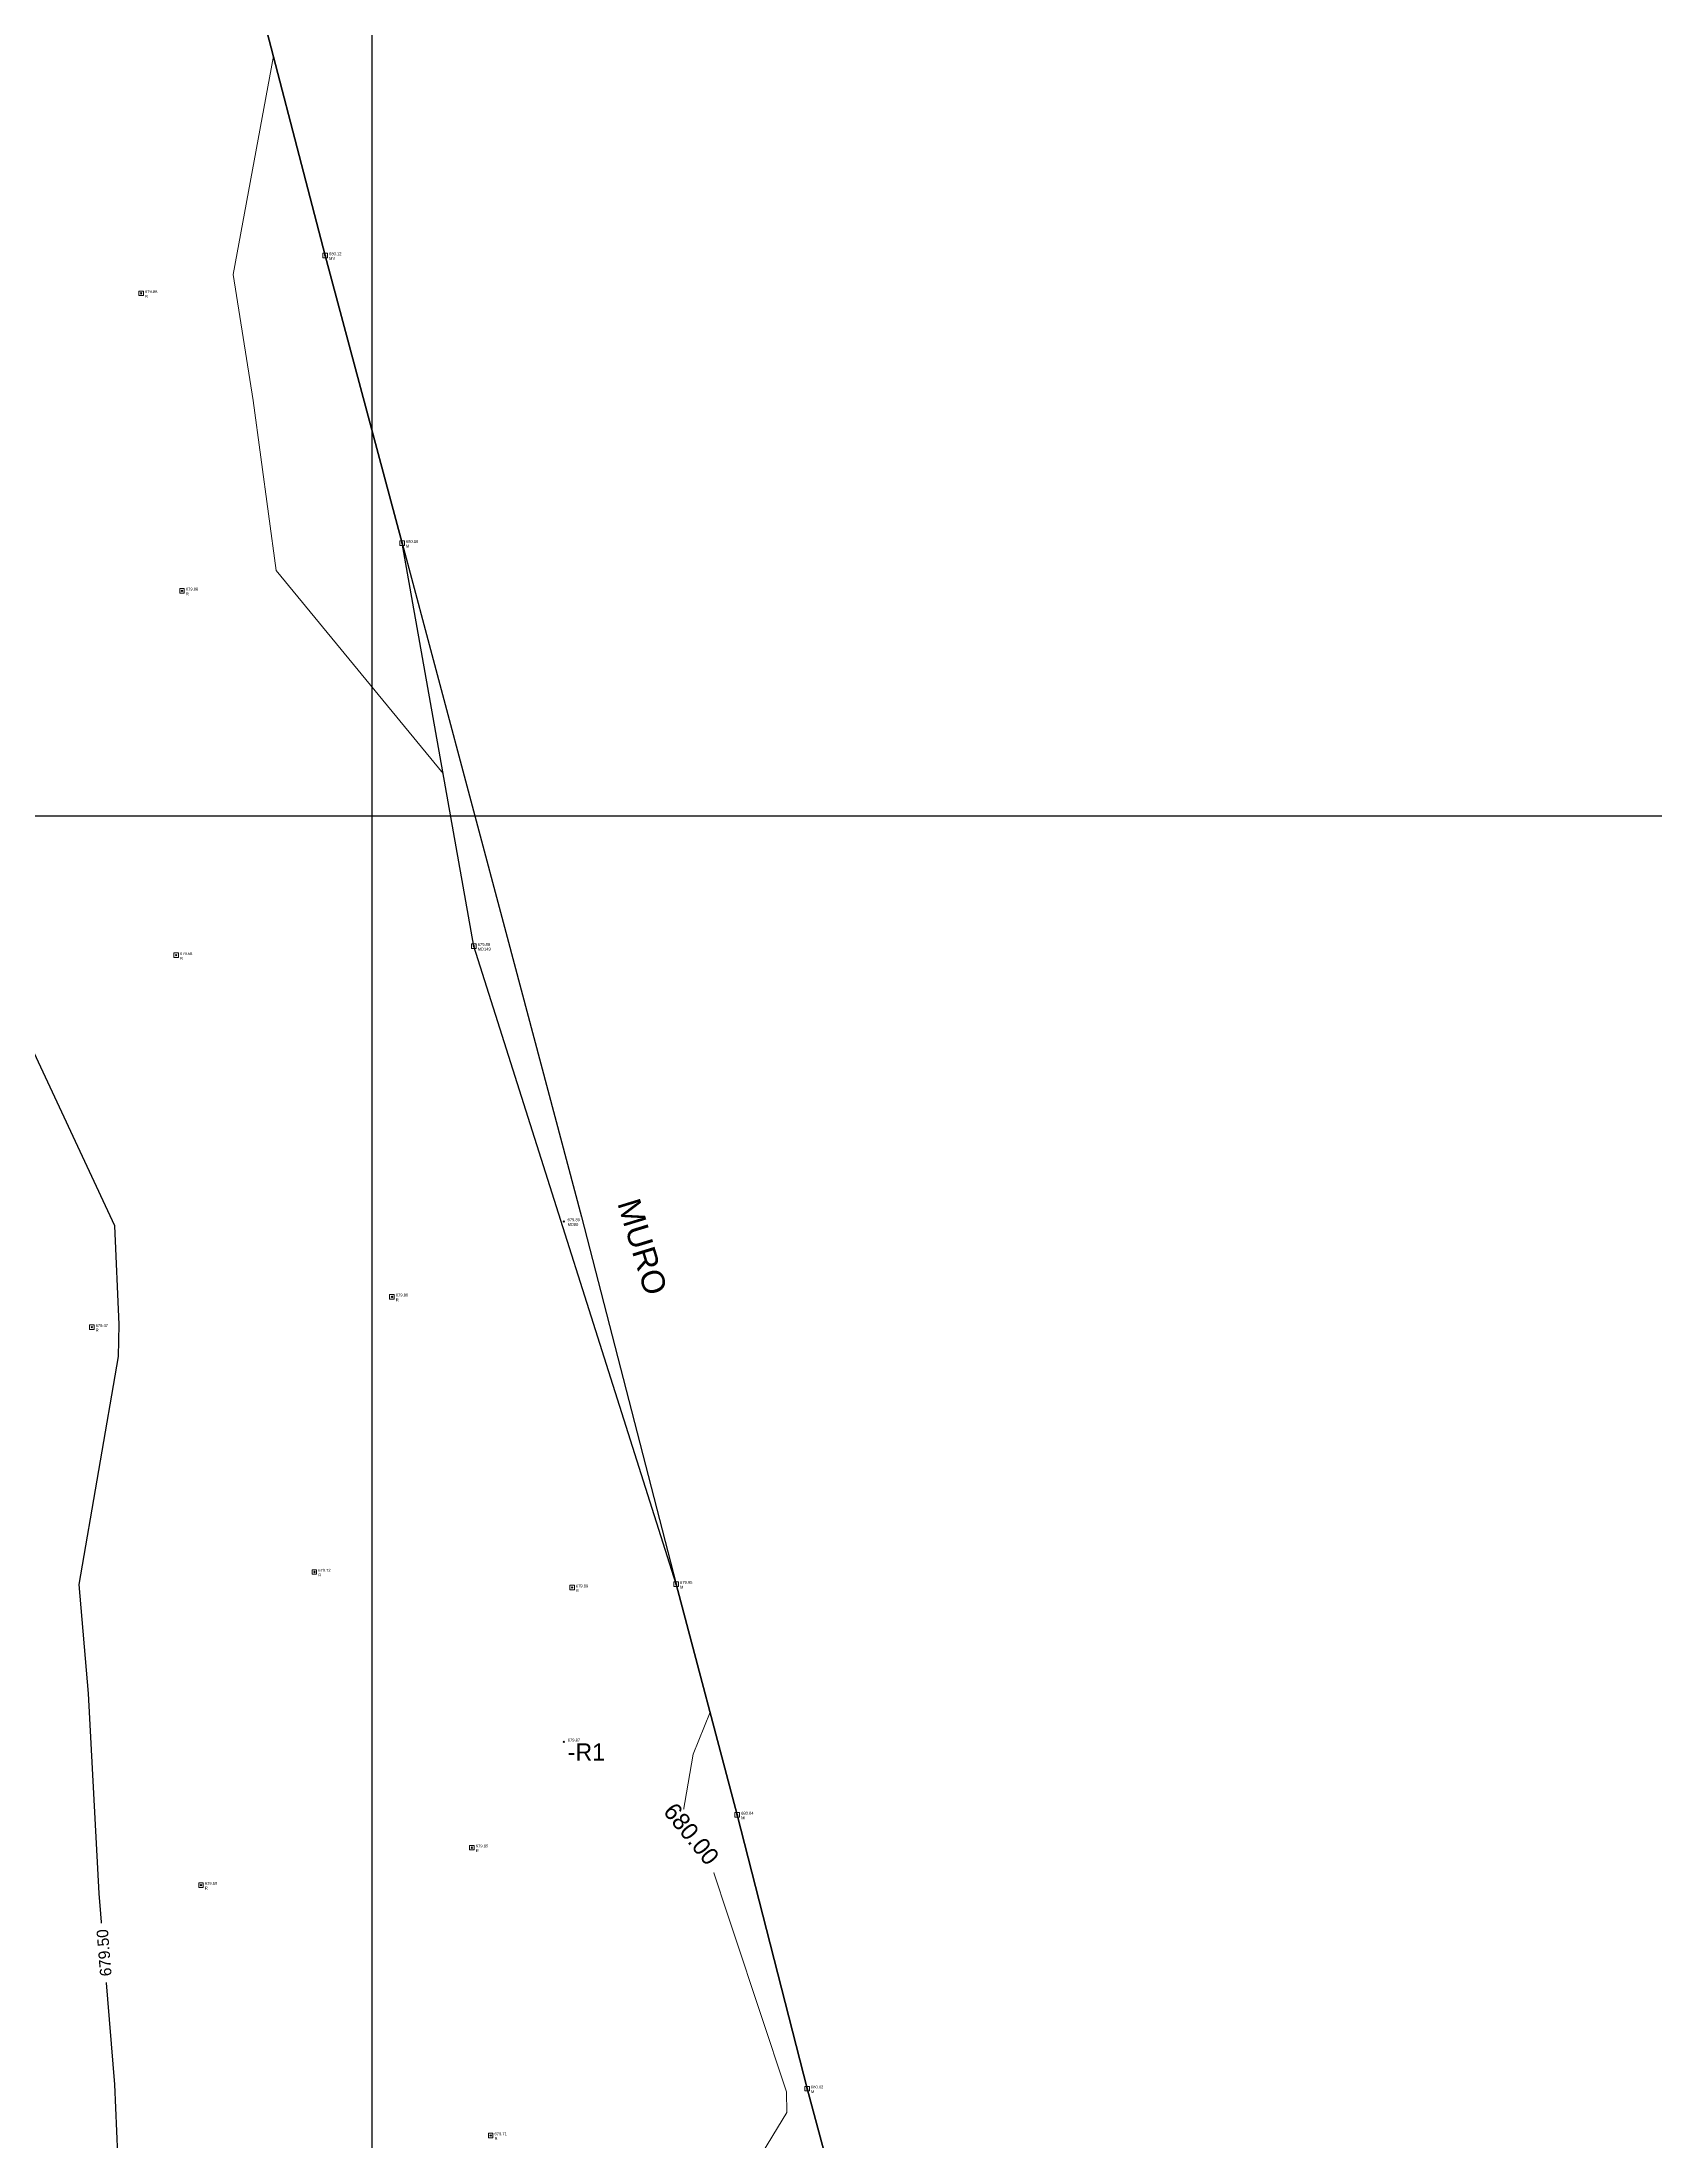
# Model space of a CAD drawing. Extents: x 350769 to 354978, y 6304672 to 6307963.
# Drawn here: x 352585.7 to 352655.7, y 6305642.5 to 6305733.6 of the extents above; entities that cross this region are included whole.
import ezdxf

# ---------------------------------------------------------------- set-up
doc = ezdxf.new("R2010")
doc.units = 0
doc.header["$PDMODE"] = 35
doc.header["$PDSIZE"] = 0.03
for name, pattern in [('4.0 - LO RECABARREN - DESNIVEL NUEVO$0$HIDDEN', [0.375, 0.25, -0.125]), ('CONTINUOS', [0]), ('DASHED', [19.05, 12.7, -6.35])]:
    doc.linetypes.add(name, pattern=pattern)
doc.layers.get('0').update_dxf_attribs({"linetype": 'CONTINUOUS'})
doc.layers.get('Defpoints').update_dxf_attribs({"linetype": 'CONTINUOUS'})
for name, color, linetype in [('02_Geo ext_Acotamiento', 7, 'CONTINUOUS'), ('02_Geo ext_Geometria', 2, 'CONTINUOUS'), ('1-coordenadas', 8, 'CONTINUOUS'), ('1-MURO VIBROCRET', 7, 'FENCELINE2'), ('1-TEXTOS', 7, 'CONTINUOUS'), ('C-TINN', 5, 'CONTINUOUS'), ('C-TOPO - BORDE - 2', 7, 'CONTINUOUS'), ('C-TOPO-MAJR', 9, 'CONTINUOUS'), ('C-TOPO-MINR', 8, 'CONTINUOUS'), ('V-NODE DIC 2005', 4, 'CONTINUOUS'), ('V-NODE-TEXT DIC 2005', 2, 'CONTINUOUS'), ('V-NODE-TEXT1 DIC 2005', 6, 'CONTINUOUS')]:
    doc.layers.add(name, color=color, linetype=linetype)
doc.layers.add('0_ASD_TOPOGRAFIA_ELEMENTOS', color=9, linetype='CONTINUOS', lineweight=5, true_color=0xbdbdbd)
doc.styles.add('ROMANS', font='romans.shx', dxfattribs={"width": 0.65})
doc.styles.add('TEXTIS', font='arial.ttf', dxfattribs={"height": 2})
doc.linetypes.add('FENCELINE2', pattern='A,0.25,-0.1,[132,ltypeshp.shx,S=0.1,R=0,X=-0.1,Y=0],-0.1,1', length=1.45)
doc.dimstyles.new('Principal', dxfattribs={"dimscale": 0, "dimtxt": 2, "dimasz": 2, "dimexe": 1, "dimexo": 1, "dimtad": 1, "dimrnd": 0.05, "dimzin": 1, "dimtxsty": 'ROMANS', "dimcen": 2.5, "dimclrt": 2, "dimaunit": 2, "dimadec": 0, "dimazin": 0, "dimtfac": 1, "dimtmove": 0, "dimatfit": 3, "dimfxl": 1, "dimfxlon": 1, "dimarcsym": 0})

# ---------------------------------------------------------------- blocks, each defined once
blk = doc.blocks.new('COORDENADAS')
at = {"layer": '1-coordenadas'}
for p, q in [((420, -900.625), (420, -0.625)), ((20, -500.625), (1420, -500.625))]:
    blk.add_line(p, q, dxfattribs=at)
blk = doc.blocks.new('*D990')
at = {"layer": '02_Geo ext_Geometria', "color": 0, "lineweight": -2, "transparency": 16777216}
blk.add_line((352576.022, 6306008.91), (352574.44, 6306014.447), dxfattribs=at)
at = {"layer": '02_Geo ext_Geometria', "color": 0, "transparency": 16777216}
blk.add_solid([(352574.6, 6306014.493), (352574.28, 6306014.401), (352574.165, 6306015.409)], dxfattribs=at)
at = {"layer": 'Defpoints', "color": 0, "transparency": 16777216}
for p in [(352574.165, 6306015.409), (352689.665, 6305611.165)]:
    blk.add_point(p, dxfattribs=at)
at = {"layer": '02_Geo ext_Geometria', "color": 2, "transparency": 16777216, "insert": (352576.282, 6306011.306), "char_height": 1, "attachment_point": 5, "rotation": 285.94554, "style": 'ROMANS'}
blk.add_mtext('R420,40', dxfattribs=at)
blk = doc.blocks.new('*D1163')
at = {"layer": '02_Geo ext_Acotamiento', "color": 0, "lineweight": -2, "transparency": 16777216}
blk.add_line((352570.503, 6306007.292), (352568.844, 6306012.806), dxfattribs=at)
at = {"layer": '02_Geo ext_Acotamiento', "color": 0, "transparency": 16777216}
blk.add_solid([(352569.004, 6306012.854), (352568.685, 6306012.758), (352568.556, 6306013.764)], dxfattribs=at)
at = {"layer": 'Defpoints', "color": 0, "transparency": 16777216}
for p in [(352568.556, 6306013.764), (352689.665, 6305611.165)]:
    blk.add_point(p, dxfattribs=at)
at = {"layer": '02_Geo ext_Acotamiento', "color": 2, "transparency": 16777216, "insert": (352570.729, 6306009.69), "char_height": 1, "attachment_point": 5, "rotation": 286.7422, "style": 'ROMANS'}
blk.add_mtext('R420,40', dxfattribs=at)
blk = doc.blocks.new('*D1236')
at = {"layer": '02_Geo ext_Acotamiento', "color": 0, "lineweight": -2, "transparency": 16777216}
blk.add_line((352474.045, 6305972.496), (352473.119, 6305978.179), dxfattribs=at)
at = {"layer": '02_Geo ext_Acotamiento', "color": 0, "transparency": 16777216}
blk.add_solid([(352473.283, 6305978.206), (352472.954, 6305978.153), (352472.958, 6305979.166)], dxfattribs=at)
at = {"layer": 'Defpoints', "color": 0, "transparency": 16777216}
for p in [(352472.958, 6305979.166), (352596.042, 6305224.025)]:
    blk.add_point(p, dxfattribs=at)
at = {"layer": '02_Geo ext_Acotamiento', "color": 2, "transparency": 16777216, "insert": (352474.582, 6305974.845), "char_height": 1, "attachment_point": 5, "rotation": 279.25748, "style": 'ROMANS'}
blk.add_mtext('R765,10', dxfattribs=at)
blk = doc.blocks.new('*D1284')
at = {"layer": '02_Geo ext_Acotamiento', "color": 0, "lineweight": -2, "transparency": 16777216}
blk.add_line((352572.304, 6306010.521), (352570.703, 6306016.052), dxfattribs=at)
at = {"layer": '02_Geo ext_Acotamiento', "color": 0, "transparency": 16777216}
blk.add_solid([(352570.863, 6306016.098), (352570.543, 6306016.005), (352570.425, 6306017.012)], dxfattribs=at)
at = {"layer": 'Defpoints', "color": 0, "transparency": 16777216}
for p in [(352570.425, 6306017.012), (352668.732, 6305677.436)]:
    blk.add_point(p, dxfattribs=at)
at = {"layer": '02_Geo ext_Acotamiento', "color": 2, "transparency": 16777216, "insert": (352572.556, 6306012.917), "char_height": 1, "attachment_point": 5, "rotation": 286.1456, "style": 'ROMANS'}
blk.add_mtext('R353,50', dxfattribs=at)
blk = doc.blocks.new('*D1285')
at = {"layer": '02_Geo ext_Acotamiento', "color": 0, "lineweight": -2, "transparency": 16777216}
blk.add_line((352571.708, 6306017.61), (352570.121, 6306023.145), dxfattribs=at)
at = {"layer": '02_Geo ext_Acotamiento', "color": 0, "transparency": 16777216}
blk.add_solid([(352570.282, 6306023.191), (352569.961, 6306023.099), (352569.846, 6306024.106)], dxfattribs=at)
at = {"layer": 'Defpoints', "color": 0, "transparency": 16777216}
for p in [(352569.846, 6306024.106), (352673.986, 6305660.762)]:
    blk.add_point(p, dxfattribs=at)
at = {"layer": '02_Geo ext_Acotamiento', "color": 2, "transparency": 16777216, "insert": (352571.966, 6306020.005), "char_height": 1, "attachment_point": 5, "rotation": 285.99318, "style": 'ROMANS'}
blk.add_mtext('R377,95', dxfattribs=at)
blk = doc.blocks.new('*U1327')
at = {"color": 0, "linetype": 'ByBlock', "lineweight": -2, "transparency": 16777216}
blk.add_point((0, 0), dxfattribs=at)
blk = doc.blocks.new('*U3482', base_point=(352613.251, 6305666.6))
at = {"layer": 'V-NODE-TEXT DIC 2005', "linetype": 'ByBlock', "char_height": 0.127}
for s, insert, attachment_point in [('679.95', (352613.418, 6305666.671), 4), ('M', (352613.418, 6305666.532), 1)]:
    blk.add_mtext(s, dxfattribs=dict(at, insert=insert, attachment_point=attachment_point))
blk = doc.blocks.new('*U3483', base_point=(352613.251, 6305666.6))
at = {"layer": 'V-NODE-TEXT DIC 2005', "color": 2, "lineweight": -2}
blk.add_blockref('*U3482', (352613.251, 6305666.6), dxfattribs=at)
blk = doc.blocks.new('*U3478', base_point=(352618.933, 6305644.71))
at = {"layer": 'V-NODE-TEXT DIC 2005', "linetype": 'ByBlock', "char_height": 0.127}
for s, insert, attachment_point in [('680.02', (352619.1, 6305644.781), 4), ('M', (352619.1, 6305644.642), 1)]:
    blk.add_mtext(s, dxfattribs=dict(at, insert=insert, attachment_point=attachment_point))
blk = doc.blocks.new('*U3479', base_point=(352618.933, 6305644.71))
at = {"layer": 'V-NODE-TEXT DIC 2005', "color": 2, "lineweight": -2}
blk.add_blockref('*U3478', (352618.933, 6305644.71), dxfattribs=at)
blk = doc.blocks.new('*U3474', base_point=(352601.35, 6305711.764))
at = {"layer": 'V-NODE-TEXT DIC 2005', "linetype": 'ByBlock', "char_height": 0.127}
for s, insert, attachment_point in [('680.16', (352601.517, 6305711.835), 4), ('M', (352601.517, 6305711.696), 1)]:
    blk.add_mtext(s, dxfattribs=dict(at, insert=insert, attachment_point=attachment_point))
blk = doc.blocks.new('*U3475', base_point=(352601.35, 6305711.764))
at = {"layer": 'V-NODE-TEXT DIC 2005', "color": 2, "lineweight": -2}
blk.add_blockref('*U3474', (352601.35, 6305711.764), dxfattribs=at)
blk = doc.blocks.new('*U3470', base_point=(352615.903, 6305656.587))
at = {"layer": 'V-NODE-TEXT DIC 2005', "linetype": 'ByBlock', "char_height": 0.127}
for s, insert, attachment_point in [('680.04', (352616.07, 6305656.658), 4), ('M', (352616.07, 6305656.519), 1)]:
    blk.add_mtext(s, dxfattribs=dict(at, insert=insert, attachment_point=attachment_point))
blk = doc.blocks.new('*U3471', base_point=(352615.903, 6305656.587))
at = {"layer": 'V-NODE-TEXT DIC 2005', "color": 2, "lineweight": -2}
blk.add_blockref('*U3470', (352615.903, 6305656.587), dxfattribs=at)
blk = doc.blocks.new('*U3444', base_point=(352604.466, 6305694.28))
at = {"layer": 'V-NODE-TEXT DIC 2005', "linetype": 'ByBlock', "char_height": 0.127}
for s, insert, attachment_point in [('679.88', (352604.633, 6305694.351), 4), ('MD149', (352604.633, 6305694.212), 1)]:
    blk.add_mtext(s, dxfattribs=dict(at, insert=insert, attachment_point=attachment_point))
blk = doc.blocks.new('*U3445', base_point=(352604.466, 6305694.28))
at = {"layer": 'V-NODE-TEXT DIC 2005', "color": 2, "lineweight": -2}
blk.add_blockref('*U3444', (352604.466, 6305694.28), dxfattribs=at)
blk = doc.blocks.new('*U3442', base_point=(352608.367, 6305682.334))
at = {"layer": 'V-NODE-TEXT DIC 2005', "linetype": 'ByBlock', "char_height": 0.127}
for s, insert, attachment_point in [('679.80', (352608.534, 6305682.405), 4), ('MD80', (352608.534, 6305682.266), 1)]:
    blk.add_mtext(s, dxfattribs=dict(at, insert=insert, attachment_point=attachment_point))
blk = doc.blocks.new('*U3443', base_point=(352608.367, 6305682.334))
at = {"layer": 'V-NODE-TEXT DIC 2005', "color": 2, "lineweight": -2}
blk.add_blockref('*U3442', (352608.367, 6305682.334), dxfattribs=at)
blk = doc.blocks.new('*U3432', base_point=(352598.015, 6305724.241))
at = {"layer": 'V-NODE-TEXT DIC 2005', "linetype": 'ByBlock', "char_height": 0.127}
for s, insert, attachment_point in [('680.12', (352598.182, 6305724.312), 4), ('MV', (352598.182, 6305724.173), 1)]:
    blk.add_mtext(s, dxfattribs=dict(at, insert=insert, attachment_point=attachment_point))
blk = doc.blocks.new('*U3433', base_point=(352598.015, 6305724.241))
at = {"layer": 'V-NODE-TEXT DIC 2005', "color": 2, "lineweight": -2}
blk.add_blockref('*U3432', (352598.015, 6305724.241), dxfattribs=at)
blk = doc.blocks.new('*U2384', base_point=(352605.2, 6305642.679))
at = {"layer": 'V-NODE-TEXT DIC 2005', "linetype": 'ByBlock', "char_height": 0.127}
for s, insert, attachment_point in [('679.71', (352605.367, 6305642.75), 4), ('R', (352605.367, 6305642.611), 1)]:
    blk.add_mtext(s, dxfattribs=dict(at, insert=insert, attachment_point=attachment_point))
blk = doc.blocks.new('*U2385', base_point=(352605.2, 6305642.679))
at = {"layer": 'V-NODE-TEXT DIC 2005', "color": 2, "lineweight": -2}
blk.add_blockref('*U2384', (352605.2, 6305642.679), dxfattribs=at)
blk = doc.blocks.new('*U2382', base_point=(352592.625, 6305653.542))
at = {"layer": 'V-NODE-TEXT DIC 2005', "linetype": 'ByBlock', "char_height": 0.127}
for s, insert, attachment_point in [('679.59', (352592.792, 6305653.613), 4), ('R', (352592.792, 6305653.474), 1)]:
    blk.add_mtext(s, dxfattribs=dict(at, insert=insert, attachment_point=attachment_point))
blk = doc.blocks.new('*U2383', base_point=(352592.625, 6305653.542))
at = {"layer": 'V-NODE-TEXT DIC 2005', "color": 2, "lineweight": -2}
blk.add_blockref('*U2382', (352592.625, 6305653.542), dxfattribs=at)
blk = doc.blocks.new('*U2380', base_point=(352587.885, 6305677.748))
at = {"layer": 'V-NODE-TEXT DIC 2005', "linetype": 'ByBlock', "char_height": 0.127}
for s, insert, attachment_point in [('679.47', (352588.052, 6305677.819), 4), ('R', (352588.052, 6305677.68), 1)]:
    blk.add_mtext(s, dxfattribs=dict(at, insert=insert, attachment_point=attachment_point))
blk = doc.blocks.new('*U2381', base_point=(352587.885, 6305677.748))
at = {"layer": 'V-NODE-TEXT DIC 2005', "color": 2, "lineweight": -2}
blk.add_blockref('*U2380', (352587.885, 6305677.748), dxfattribs=at)
blk = doc.blocks.new('*U2378', base_point=(352604.387, 6305655.164))
at = {"layer": 'V-NODE-TEXT DIC 2005', "linetype": 'ByBlock', "char_height": 0.127}
for s, insert, attachment_point in [('679.85', (352604.554, 6305655.235), 4), ('R', (352604.554, 6305655.096), 1)]:
    blk.add_mtext(s, dxfattribs=dict(at, insert=insert, attachment_point=attachment_point))
blk = doc.blocks.new('*U2379', base_point=(352604.387, 6305655.164))
at = {"layer": 'V-NODE-TEXT DIC 2005', "color": 2, "lineweight": -2}
blk.add_blockref('*U2378', (352604.387, 6305655.164), dxfattribs=at)
blk = doc.blocks.new('*U2374', base_point=(352597.546, 6305667.124))
at = {"layer": 'V-NODE-TEXT DIC 2005', "linetype": 'ByBlock', "char_height": 0.127}
for s, insert, attachment_point in [('679.72', (352597.713, 6305667.195), 4), ('R', (352597.713, 6305667.056), 1)]:
    blk.add_mtext(s, dxfattribs=dict(at, insert=insert, attachment_point=attachment_point))
blk = doc.blocks.new('*U2375', base_point=(352597.546, 6305667.124))
at = {"layer": 'V-NODE-TEXT DIC 2005', "color": 2, "lineweight": -2}
blk.add_blockref('*U2374', (352597.546, 6305667.124), dxfattribs=at)
blk = doc.blocks.new('*U2368', base_point=(352590.026, 6305722.598))
at = {"layer": 'V-NODE-TEXT DIC 2005', "linetype": 'ByBlock', "char_height": 0.127}
for s, insert, attachment_point in [('679.88', (352590.193, 6305722.669), 4), ('R', (352590.193, 6305722.53), 1)]:
    blk.add_mtext(s, dxfattribs=dict(at, insert=insert, attachment_point=attachment_point))
blk = doc.blocks.new('*U2369', base_point=(352590.026, 6305722.598))
at = {"layer": 'V-NODE-TEXT DIC 2005', "color": 2, "lineweight": -2}
blk.add_blockref('*U2368', (352590.026, 6305722.598), dxfattribs=at)
blk = doc.blocks.new('*U2364', base_point=(352591.797, 6305709.692))
at = {"layer": 'V-NODE-TEXT DIC 2005', "linetype": 'ByBlock', "char_height": 0.127}
for s, insert, attachment_point in [('679.88', (352591.964, 6305709.763), 4), ('R', (352591.964, 6305709.624), 1)]:
    blk.add_mtext(s, dxfattribs=dict(at, insert=insert, attachment_point=attachment_point))
blk = doc.blocks.new('*U2365', base_point=(352591.797, 6305709.692))
at = {"layer": 'V-NODE-TEXT DIC 2005', "color": 2, "lineweight": -2}
blk.add_blockref('*U2364', (352591.797, 6305709.692), dxfattribs=at)
blk = doc.blocks.new('*U2362', base_point=(352600.913, 6305679.065))
at = {"layer": 'V-NODE-TEXT DIC 2005', "linetype": 'ByBlock', "char_height": 0.127}
for s, insert, attachment_point in [('679.80', (352601.08, 6305679.136), 4), ('R', (352601.08, 6305678.997), 1)]:
    blk.add_mtext(s, dxfattribs=dict(at, insert=insert, attachment_point=attachment_point))
blk = doc.blocks.new('*U2363', base_point=(352600.913, 6305679.065))
at = {"layer": 'V-NODE-TEXT DIC 2005', "color": 2, "lineweight": -2}
blk.add_blockref('*U2362', (352600.913, 6305679.065), dxfattribs=at)
blk = doc.blocks.new('*U2360', base_point=(352591.545, 6305693.878))
at = {"layer": 'V-NODE-TEXT DIC 2005', "linetype": 'ByBlock', "char_height": 0.127}
for s, insert, attachment_point in [('679.58', (352591.712, 6305693.949), 4), ('R', (352591.712, 6305693.81), 1)]:
    blk.add_mtext(s, dxfattribs=dict(at, insert=insert, attachment_point=attachment_point))
blk = doc.blocks.new('*U2361', base_point=(352591.545, 6305693.878))
at = {"layer": 'V-NODE-TEXT DIC 2005', "color": 2, "lineweight": -2}
blk.add_blockref('*U2360', (352591.545, 6305693.878), dxfattribs=at)
blk = doc.blocks.new('*U2358', base_point=(352608.73, 6305666.447))
at = {"layer": 'V-NODE-TEXT DIC 2005', "linetype": 'ByBlock', "char_height": 0.127}
for s, insert, attachment_point in [('679.89', (352608.897, 6305666.518), 4), ('R', (352608.897, 6305666.379), 1)]:
    blk.add_mtext(s, dxfattribs=dict(at, insert=insert, attachment_point=attachment_point))
blk = doc.blocks.new('*U2359', base_point=(352608.73, 6305666.447))
at = {"layer": 'V-NODE-TEXT DIC 2005', "color": 2, "lineweight": -2}
blk.add_blockref('*U2358', (352608.73, 6305666.447), dxfattribs=at)
blk = doc.blocks.new('*U1350', base_point=(352608.378, 6305659.757))
at = {"layer": 'V-NODE-TEXT1 DIC 2005', "linetype": 'ByBlock'}
for s, insert, char_height, attachment_point in [('679.87', (352608.545, 6305659.828), 0.127, 4), ('-R1', (352608.545, 6305659.689), 0.75, 1)]:
    blk.add_mtext(s, dxfattribs=dict(at, insert=insert, char_height=char_height, attachment_point=attachment_point))
blk = doc.blocks.new('*U1351', base_point=(352608.378, 6305659.757))
at = {"layer": 'V-NODE-TEXT DIC 2005', "color": 2, "lineweight": -2}
blk.add_blockref('*U1350', (352608.378, 6305659.757), dxfattribs=at)
blk = doc.blocks.new('*U1348', base_point=(352608.378, 6305659.757))
at = {"layer": 'V-NODE-TEXT1 DIC 2005', "linetype": 'ByBlock'}
for s, insert, char_height, attachment_point in [('679.87', (352608.545, 6305659.828), 0.127, 4), ('-R1', (352608.545, 6305659.689), 0.75, 1)]:
    blk.add_mtext(s, dxfattribs=dict(at, insert=insert, char_height=char_height, attachment_point=attachment_point))
blk = doc.blocks.new('*U1349', base_point=(352608.378, 6305659.757))
at = {"layer": 'V-NODE-TEXT DIC 2005', "color": 2, "lineweight": -2}
blk.add_blockref('*U1348', (352608.378, 6305659.757), dxfattribs=at)
blk = doc.blocks.new('*U1342', base_point=(352608.378, 6305659.757))
at = {"layer": 'V-NODE-TEXT1 DIC 2005', "linetype": 'ByBlock'}
for s, insert, char_height, attachment_point in [('679.87', (352608.545, 6305659.828), 0.127, 4), ('-R1', (352608.545, 6305659.689), 0.75, 1)]:
    blk.add_mtext(s, dxfattribs=dict(at, insert=insert, char_height=char_height, attachment_point=attachment_point))
blk = doc.blocks.new('*U1343', base_point=(352608.378, 6305659.757))
at = {"layer": 'V-NODE-TEXT DIC 2005', "color": 2, "lineweight": -2}
blk.add_blockref('*U1342', (352608.378, 6305659.757), dxfattribs=at)
blk = doc.blocks.new('TOPOGRAFIA')
at = {"layer": '1-coordenadas', "color": 9, "linetype": '4.0 - LO RECABARREN - DESNIVEL NUEVO$0$HIDDEN', "lineweight": 0, "ltscale": 50, "true_color": 0xbdbdbd}
for p, q in [((390600, 6302300), (390600, 6303200)), ((390200, 6302700), (390900, 6302700))]:
    blk.add_line(p, q, dxfattribs=at)
at = {"layer": '1-MURO VIBROCRET', "color": 9, "lineweight": 0, "true_color": 0xbdbdbd, "flags": 128}
for points in [[(390594.596, 6302737.284), (390597.965, 6302724.309)], [(390597.965, 6302724.309), (390601.299, 6302711.832)], [(390601.299, 6302711.832), (390605.855, 6302694.731), (390609.088, 6302682.607), (390613.199, 6302666.666)], [(390613.199, 6302666.666), (390615.85, 6302656.654)], [(390615.85, 6302656.654), (390618.879, 6302644.777), (390621.9, 6302633.546), (390624.02, 6302625.566), (390625.986, 6302617.9), (390628.119, 6302609.853), (390631.506, 6302597.027), (390633.385, 6302590.141)]]:
    blk.add_lwpolyline(points, dxfattribs=at)
at = {"layer": 'C-TINN', "color": 9, "linetype": 'Continuous', "lineweight": 0, "true_color": 0xbdbdbd}
for points, elevation in [([(390597.865, 6302724.209), (390597.865, 6302724.409), (390598.065, 6302724.409), (390598.065, 6302724.209), (390597.865, 6302724.209)], 680.12), ([(390589.877, 6302722.566), (390589.877, 6302722.766), (390590.077, 6302722.766), (390590.077, 6302722.566), (390589.877, 6302722.566)], 679.88), ([(390601.199, 6302711.732), (390601.199, 6302711.932), (390601.399, 6302711.932), (390601.399, 6302711.732), (390601.199, 6302711.732)], 680.16), ([(390591.647, 6302709.661), (390591.647, 6302709.861), (390591.847, 6302709.861), (390591.847, 6302709.661), (390591.647, 6302709.661)], 679.88), ([(390591.394, 6302693.847), (390591.394, 6302694.047), (390591.594, 6302694.047), (390591.594, 6302693.847), (390591.394, 6302693.847)], 679.58), ([(390604.315, 6302694.247), (390604.315, 6302694.447), (390604.515, 6302694.447), (390604.515, 6302694.247), (390604.315, 6302694.247)], 679.88), ([(390600.761, 6302679.033), (390600.761, 6302679.233), (390600.961, 6302679.233), (390600.961, 6302679.033), (390600.761, 6302679.033)], 679.8), ([(390587.734, 6302677.717), (390587.734, 6302677.917), (390587.934, 6302677.917), (390587.934, 6302677.717), (390587.734, 6302677.717)], 679.47), ([(390597.393, 6302667.092), (390597.393, 6302667.292), (390597.593, 6302667.292), (390597.593, 6302667.092), (390597.393, 6302667.092)], 679.72), ([(390608.578, 6302666.414), (390608.578, 6302666.614), (390608.778, 6302666.614), (390608.778, 6302666.414), (390608.578, 6302666.414)], 679.89), ([(390613.099, 6302666.566), (390613.099, 6302666.766), (390613.299, 6302666.766), (390613.299, 6302666.566), (390613.099, 6302666.566)], 679.95), ([(390615.75, 6302656.554), (390615.75, 6302656.754), (390615.95, 6302656.754), (390615.95, 6302656.554), (390615.75, 6302656.554)], 680.04), ([(390604.234, 6302655.132), (390604.234, 6302655.332), (390604.434, 6302655.332), (390604.434, 6302655.132), (390604.234, 6302655.132)], 679.85), ([(390592.472, 6302653.51), (390592.472, 6302653.71), (390592.672, 6302653.71), (390592.672, 6302653.51), (390592.472, 6302653.51)], 679.59), ([(390618.779, 6302644.677), (390618.779, 6302644.877), (390618.979, 6302644.877), (390618.979, 6302644.677), (390618.779, 6302644.677)], 680.02), ([(390605.046, 6302642.647), (390605.046, 6302642.847), (390605.246, 6302642.847), (390605.246, 6302642.647), (390605.046, 6302642.647)], 679.71)]:
    blk.add_lwpolyline(points, dxfattribs=dict(at, elevation=elevation))
for p in [(390597.965, 6302724.309, 680.12), (390589.977, 6302722.666, 679.88), (390601.299, 6302711.832, 680.16), (390591.747, 6302709.761, 679.88), (390591.494, 6302693.947, 679.58), (390604.415, 6302694.347, 679.88), (390600.861, 6302679.133, 679.8), (390587.834, 6302677.817, 679.47), (390597.493, 6302667.192, 679.72), (390608.678, 6302666.514, 679.89), (390613.199, 6302666.666, 679.95), (390615.85, 6302656.654, 680.04), (390604.334, 6302655.232, 679.85), (390592.572, 6302653.61, 679.59), (390618.879, 6302644.777, 680.02), (390605.146, 6302642.747, 679.71)]:
    blk.add_point(p, dxfattribs=at)
at = {"layer": 'C-TOPO - BORDE - 2', "color": 9, "true_color": 0xbdbdbd, "elevation": 679.82}
blk.add_lwpolyline([(390621.9, 6302633.546), (390618.879, 6302644.777), (390615.85, 6302656.654), (390613.199, 6302666.666), (390604.415, 6302694.347), (390601.299, 6302711.832), (390597.965, 6302724.309), (390594.596, 6302737.284), (390591.943, 6302747.373), (390588.95, 6302758.809), (390585.692, 6302771.644)], dxfattribs=at)
at = {"layer": 'C-TOPO-MAJR', "color": 9, "linetype": 'Continuous', "lineweight": 0, "true_color": 0xbdbdbd, "elevation": 680}
for points in [[(390595.719, 6302732.959), (390593.971, 6302723.487), (390594.83, 6302718.023), (390595.841, 6302710.648), (390603.08, 6302701.841)], [(390614.672, 6302661.104), (390613.937, 6302659.283), (390613.426, 6302656.355), (390614.553, 6302654.968), (390617.993, 6302644.646), (390618.003, 6302643.739), (390610.242, 6302630.996)]]:
    blk.add_lwpolyline(points, dxfattribs=at)
at = {"layer": 'C-TOPO-MINR', "color": 9, "linetype": 'Continuous', "lineweight": -3, "true_color": 0xbdbdbd, "elevation": 679.5}
blk.add_lwpolyline([(390588.959, 6302641.924), (390588.833, 6302644.963), (390588.159, 6302653.245), (390587.685, 6302661.916), (390587.289, 6302666.653), (390588.993, 6302676.542), (390589.018, 6302677.936), (390588.832, 6302682.216), (390583.404, 6302693.805), (390578.606, 6302699.26), (390576.794, 6302698.07), (390575.046, 6302699.131), (390573.964, 6302704.027), (390573.635, 6302706.329), (390573.009, 6302706.845), (390572.307, 6302705.647), (390571.184, 6302711.061), (390571.169, 6302714.076), (390570.997, 6302720.979), (390570.944, 6302726.981), (390571.177, 6302732.645), (390571.616, 6302737.553)], dxfattribs=at)
at = {"layer": 'V-NODE DIC 2005', "color": 9, "lineweight": 0, "true_color": 0xbdbdbd, "rotation": 359.9963883938062}
for p in [(390597.966, 6302724.309), (390589.977, 6302722.667), (390601.301, 6302711.832), (390591.748, 6302709.761), (390591.495, 6302693.947), (390604.416, 6302694.348), (390608.316, 6302682.402), (390600.862, 6302679.133), (390587.833, 6302677.817), (390597.494, 6302667.192), (390608.678, 6302666.514), (390613.199, 6302666.667), (390608.325, 6302659.825), (390615.85, 6302656.654), (390604.334, 6302655.232), (390592.572, 6302653.61), (390618.879, 6302644.777), (390605.146, 6302642.747)]:
    blk.add_blockref('*U1327', p, dxfattribs=at)
at = {"layer": 'V-NODE-TEXT DIC 2005', "color": 9, "lineweight": 0, "true_color": 0xbdbdbd, "rotation": 359.9963883938062}
for name, p in [('*U3433', (390597.966, 6302724.309)), ('*U2369', (390589.977, 6302722.667)), ('*U3475', (390601.301, 6302711.832)), ('*U2365', (390591.748, 6302709.761)), ('*U2361', (390591.495, 6302693.947)), ('*U3445', (390604.416, 6302694.348)), ('*U3443', (390608.316, 6302682.402)), ('*U2363', (390600.862, 6302679.133)), ('*U2381', (390587.833, 6302677.817)), ('*U2375', (390597.494, 6302667.192)), ('*U2359', (390608.678, 6302666.514)), ('*U3483', (390613.199, 6302666.667)), ('*U1351', (390608.325, 6302659.825)), ('*U1349', (390608.325, 6302659.825)), ('*U1343', (390608.325, 6302659.825)), ('*U3471', (390615.85, 6302656.654)), ('*U2379', (390604.334, 6302655.232)), ('*U2383', (390592.572, 6302653.61)), ('*U3479', (390618.879, 6302644.777)), ('*U2385', (390605.146, 6302642.747))]:
    blk.add_blockref(name, p, dxfattribs=at)
at = {"layer": '1-TEXTOS', "color": 9, "lineweight": 0, "true_color": 0xbdbdbd, "style": 'TEXTIS'}
blk.add_text('MURO', height=1, rotation=286.95734, dxfattribs=at).set_placement((390610.635, 6302683.196))
at = {"layer": 'C-TOPO-MAJR', "color": 9, "linetype": 'Continuous', "lineweight": 0, "true_color": 0xbdbdbd, "insert": (390613.856, 6302655.825, 680), "char_height": 0.75, "width": 3.75143, "attachment_point": 5, "rotation": 309.10964, "bg_fill": 3, "box_fill_scale": 1.042333, "bg_fill_color": 9, "bg_fill_true_color": 13158600, "bg_fill_transparency": 0}
blk.add_mtext('680.00', dxfattribs=at)
at = {"layer": 'C-TOPO-MINR', "color": 9, "linetype": 'Continuous', "lineweight": 0, "true_color": 0xbdbdbd, "insert": (390588.368, 6302650.672, 679.5), "char_height": 0.5, "width": 2.50095, "attachment_point": 5, "rotation": 94.65469, "bg_fill": 3, "box_fill_scale": 1.0635, "bg_fill_color": 9, "bg_fill_true_color": 13158600, "bg_fill_transparency": 0}
blk.add_mtext('679.50', dxfattribs=at)

msp = doc.modelspace()

# ---------------------------------------------------------------- linework, layer by layer
at = {"layer": '1-MURO VIBROCRET', "flags": 128}
for points in [[(352594.596, 6305737.284), (352597.965, 6305724.309)], [(352597.965, 6305724.309), (352601.299, 6305711.832)], [(352601.299, 6305711.832), (352605.855, 6305694.731), (352609.088, 6305682.607), (352613.199, 6305666.666)], [(352613.199, 6305666.666), (352615.85, 6305656.654)], [(352615.85, 6305656.654), (352618.879, 6305644.777), (352621.9, 6305633.546), (352624.02, 6305625.566), (352625.986, 6305617.9), (352628.119, 6305609.853), (352631.506, 6305597.027), (352633.385, 6305590.141)]]:
    msp.add_lwpolyline(points, dxfattribs=at)
at = {"layer": 'C-TOPO - BORDE - 2', "elevation": 679.82}
msp.add_lwpolyline([(352621.9, 6305633.546), (352618.879, 6305644.777), (352615.85, 6305656.654), (352613.199, 6305666.666), (352604.415, 6305694.347), (352601.299, 6305711.832), (352597.965, 6305724.309), (352594.596, 6305737.284), (352591.943, 6305747.373), (352588.95, 6305758.809), (352585.692, 6305771.644)], dxfattribs=at)

# ---------------------------------------------------------------- block references
at = {"color": 252, "linetype": 'DASHED'}
msp.add_blockref('COORDENADAS', (352180, 6306200.625), dxfattribs=at)

# ---------------------------------------------------------------- texts
at = {"layer": '1-TEXTOS', "style": 'TEXTIS'}
msp.add_text('MURO', height=1, rotation=286.95734, dxfattribs=at).set_placement((352610.635, 6305683.196))

# ---------------------------------------------------------------- dimensions: what is measured, and where the dimension line sits
at = {"layer": '02_Geo ext_Acotamiento'}
for center, mpoint, override, picture, middle in [((352673.986, 6305660.762), (352569.846, 6306024.106), {"dimscale": 0, "dimfxl": 0.22}, '*D1285', (352571.093, 6306019.755)), ((352668.732, 6305677.436), (352570.425, 6306017.012), {"dimscale": 0, "dimfxl": 0.22}, '*D1284', (352571.684, 6306012.664)), ((352689.665, 6305611.165), (352568.556, 6306013.764), {"dimscale": 0, "dimaunit": 0, "dimfxl": 0.22, "dimarcsym": 1}, '*D1163', (352569.86, 6306009.429)), ((352596.042, 6305224.025), (352472.958, 6305979.166), {"dimscale": 0, "dimaunit": 0, "dimfxl": 0.22, "dimarcsym": 1}, '*D1236', (352473.686, 6305974.698))]:
    dim = msp.add_radius_dim(center=center, mpoint=mpoint, dimstyle='Principal', override=override, dxfattribs=at)
    dim.commit()
    dim.dimension.update_dxf_attribs({"geometry": picture, "text_midpoint": middle, "dimtype": 164})
at = {"layer": '02_Geo ext_Geometria'}
dim = msp.add_radius_dim(center=(352689.665, 6305611.165), mpoint=(352574.165, 6306015.409), dimstyle='Principal', override={"dimscale": 0, "dimaunit": 0, "dimfxl": 0.22, "dimarcsym": 1}, dxfattribs=at)
dim.commit()
dim.dimension.update_dxf_attribs({"geometry": '*D990', "text_midpoint": (352575.409, 6306011.056), "dimtype": 164})

# ---------------------------------------------------------------- next in the draw order: block references
at = {"layer": '0_ASD_TOPOGRAFIA_ELEMENTOS', "color": 30, "true_color": 0xf26507}
msp.add_blockref('TOPOGRAFIA', (-38000, 3000), dxfattribs=at)

doc.saveas('drawing.dxf')
